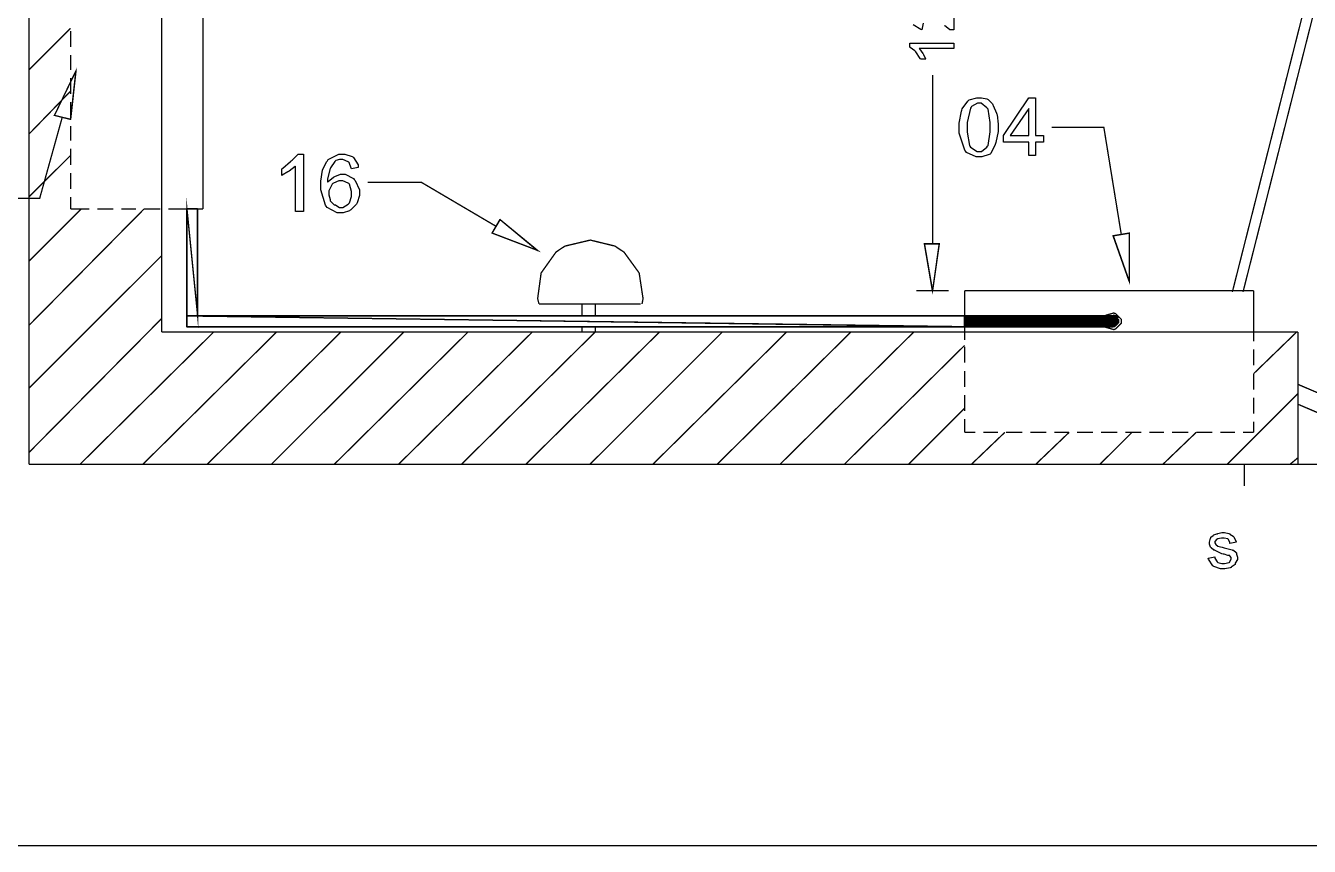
# Model space of a CAD drawing. Extents: x 0 to 210, y 0 to 297.
# Drawn here: x 71.48 to 112.16, y 184.91 to 210.92 of the extents above; entities that cross this region are included whole.
import ezdxf

# ---------------------------------------------------------------- set-up
doc = ezdxf.new("R2010")
doc.units = 0
doc.header["$MEASUREMENT"] = 0
for name, color, linetype in [('C00-00-00-BLACK', 7, 'Continuous'), ('C00-7E-FF', 150, 'Continuous'), ('CC6-C8-CA', 254, 'Continuous'), ('CFF-7E-00', 30, 'Continuous')]:
    doc.layers.add(name, color=color, linetype=linetype)

msp = doc.modelspace()

# ---------------------------------------------------------------- linework, layer by layer
at = {"layer": 'C00-00-00-BLACK', "const_width": 0.0423}
for points in [[(71.5906, 264.626), (71.5906, 197.017)], [(75.7894, 260.387), (75.7894, 201.213)], [(109.718, 202.484), (114.808, 222.575)], [(110.056, 202.484), (115.146, 222.575)], [(77.1052, 205.113), (77.1052, 213.633)], [(71.5906, 209.521), (72.9065, 210.836)], [(72.9065, 210.749), (72.9065, 210.24)], [(72.9065, 209.987), (72.9065, 209.521)], [(72.9065, 209.267), (72.9065, 208.756)], [(71.5906, 207.486), (72.9065, 208.843)], [(72.9065, 208.503), (72.9065, 207.994)], [(72.9065, 207.741), (72.9065, 207.275)], [(72.9065, 207.02), (72.9065, 206.51)], [(71.5906, 205.494), (72.9065, 206.809)], [(72.9065, 206.256), (72.9065, 205.748)], [(72.9065, 205.494), (72.9065, 205.113)], [(71.5906, 203.459), (73.2441, 205.113)], [(71.5906, 201.425), (75.2369, 205.113)], [(72.9065, 205.113), (73.4991, 205.113)], [(73.7528, 205.113), (74.264, 205.113)], [(74.5172, 205.113), (74.9833, 205.113)], [(75.2369, 205.113), (75.7481, 205.113)], [(76.0017, 205.113), (76.5941, 205.113)], [(76.5941, 205.113), (77.1052, 205.113)], [(76.5941, 201.382), (76.5941, 205.113)], [(76.9331, 201.722), (76.9331, 205.113)], [(91.0138, 202.102), (91.0456, 202.273), (90.9228, 203.084), (90.442, 203.746), (90.2945, 203.841), (90.1555, 203.936), (89.3755, 204.126), (88.5747, 203.936), (88.4259, 203.841), (88.2883, 203.746), (87.817, 203.084), (87.7066, 202.273), (87.7492, 202.102)], [(71.5906, 199.432), (75.7894, 203.629)], [(101.235, 201.722), (101.235, 202.525)], [(101.235, 202.525), (110.398, 202.525)], [(110.398, 202.525), (110.398, 201.213)], [(76.9331, 201.722), (105.902, 201.722)], [(90.9712, 202.102), (87.7492, 202.102)], [(89.1067, 202.102), (89.1067, 201.722)], [(89.5297, 202.102), (89.5297, 201.722)], [(105.687, 201.382), (105.708, 201.362), (105.964, 201.289), (105.986, 201.298), (106.018, 201.309), (106.198, 201.491), (106.198, 201.552), (106.198, 201.615), (106.018, 201.796), (105.986, 201.805), (105.964, 201.816), (105.708, 201.743), (105.687, 201.722)], [(105.945, 201.382), (105.986, 201.382), (106.114, 201.511), (106.114, 201.552), (106.114, 201.605), (105.966, 201.753), (105.945, 201.763)], [(71.5906, 197.397), (75.7894, 201.636)], [(76.5941, 201.382), (105.902, 201.382)], [(89.1067, 201.382), (89.1067, 201.213)], [(89.5297, 201.382), (89.5297, 201.213)], [(101.235, 200.959), (101.235, 201.382)], [(73.2028, 197.017), (77.4428, 201.213)], [(75.1939, 197.017), (79.4357, 201.213)], [(75.7894, 201.213), (111.797, 201.213)], [(77.2322, 197.017), (81.4737, 201.213)], [(79.266, 197.017), (83.4651, 201.213)], [(81.2588, 197.017), (85.5003, 201.213)], [(83.2954, 197.017), (87.5372, 201.213)], [(85.2883, 197.017), (89.5297, 201.213)], [(87.3263, 197.017), (91.5666, 201.213)], [(89.3604, 197.017), (93.5591, 201.213)], [(91.3529, 197.017), (95.5947, 201.213)], [(93.3898, 197.017), (97.6313, 201.213)], [(95.3823, 197.017), (99.6237, 201.213)], [(110.398, 199.898), (111.755, 201.213)], [(110.398, 201.213), (110.398, 200.916)], [(111.797, 201.213), (111.797, 197.017)], [(97.4189, 197.017), (101.235, 200.79)], [(101.235, 200.237), (101.235, 200.747)], [(110.398, 200.66), (110.398, 200.152)], [(101.235, 199.475), (101.235, 199.982)], [(110.398, 199.898), (110.398, 199.39)], [(111.882, 199.517), (111.797, 199.559)], [(123.034, 194.77), (111.882, 199.517)], [(101.235, 198.713), (101.235, 199.22)], [(109.548, 197.017), (111.797, 199.263)], [(110.398, 199.136), (110.398, 198.625)], [(111.797, 198.924), (122.78, 194.218)], [(99.4544, 197.017), (101.235, 198.797)], [(101.235, 198.033), (101.235, 198.456)], [(110.398, 198.372), (110.398, 198.033)], [(101.577, 198.033), (101.235, 198.033)], [(101.447, 197.017), (102.508, 198.033)], [(102.296, 198.033), (101.83, 198.033)], [(103.061, 198.033), (102.549, 198.033)], [(103.823, 198.033), (103.314, 198.033)], [(103.484, 197.017), (104.545, 198.033)], [(104.545, 198.033), (104.076, 198.033)], [(105.307, 198.033), (104.798, 198.033)], [(105.519, 197.017), (106.537, 198.033)], [(106.072, 198.033), (105.561, 198.033)], [(106.834, 198.033), (106.325, 198.033)], [(107.556, 198.033), (107.087, 198.033)], [(107.513, 197.017), (108.572, 198.033)], [(108.318, 198.033), (107.81, 198.033)], [(109.083, 198.033), (108.572, 198.033)], [(109.802, 198.033), (109.336, 198.033)], [(110.398, 198.033), (110.056, 198.033)], [(71.5906, 197.017), (116.25, 197.017)], [(110.098, 196.337), (110.098, 197.017)], [(111.54, 197.017), (111.797, 197.229)], [(169.646, 184.936), (59.5023, 184.936)]]:
    msp.add_lwpolyline(points, dxfattribs=at)
at = {"layer": 'C00-7E-FF', "const_width": 0.0423}
for points in [[(72.3953, 208.078), (73.0747, 209.478), (72.9065, 207.952), (72.3953, 208.078)], [(86.5188, 204.774), (87.7066, 203.798), (86.2651, 204.348), (86.5188, 204.774)], [(106.452, 204.348), (106.452, 202.824), (105.945, 204.264), (106.452, 204.348)], [(99.9628, 204.01), (100.43, 204.01), (100.219, 202.525), (99.9628, 204.01)]]:
    msp.add_lwpolyline(points, close=True, dxfattribs=at)
at = {"layer": 'C00-7E-FF'}
for points in [[(72.3953, 208.078), (73.0747, 209.478), (72.9065, 207.952), (72.3953, 208.078)], [(86.5188, 204.774), (87.7066, 203.798), (86.2651, 204.348), (86.5188, 204.774)], [(106.452, 204.348), (106.452, 202.824), (105.945, 204.264), (106.452, 204.348)], [(99.9628, 204.01), (100.43, 204.01), (100.219, 202.525), (99.9628, 204.01)]]:
    msp.add_lwpolyline(points, close=True, dxfattribs=at)
at = {"layer": 'C00-7E-FF', "const_width": 0.0423}
for points in [[(100.219, 204.01), (100.219, 209.352)], [(72.6489, 208.037), (71.9296, 205.452), (70.2758, 205.452)], [(106.198, 204.307), (105.646, 207.698), (103.992, 207.698)], [(86.3921, 204.56), (84.0161, 205.96), (82.32, 205.96)], [(100.726, 202.525), (99.7081, 202.525)]]:
    msp.add_lwpolyline(points, dxfattribs=at)
at = {"layer": 'CC6-C8-CA', "const_width": 0.0423}
for points in [[(76.5941, 205.113), (76.9331, 201.722), (76.5941, 201.722), (76.5941, 205.113)], [(76.9331, 205.113), (76.5941, 205.113), (76.9331, 201.722), (76.9331, 205.113)], [(76.5941, 201.722), (101.235, 201.382), (76.5941, 201.382), (76.5941, 201.722)], [(76.5941, 201.722), (101.235, 201.722), (101.278, 201.722), (76.5941, 201.722)], [(101.235, 201.722), (101.278, 201.722), (76.5941, 201.722), (101.235, 201.722)], [(101.235, 201.722), (76.5941, 201.722), (101.235, 201.382), (101.235, 201.722)], [(101.235, 201.722), (106.029, 201.679), (101.235, 201.679), (101.235, 201.722)], [(105.945, 201.722), (105.986, 201.722), (101.235, 201.722), (105.945, 201.722)], [(105.945, 201.722), (101.235, 201.722), (105.902, 201.722), (105.945, 201.722)], [(105.986, 201.722), (106.029, 201.722), (101.235, 201.722), (105.986, 201.722)], [(105.986, 201.722), (101.235, 201.722), (105.945, 201.722), (105.986, 201.722)], [(106.029, 201.722), (106.072, 201.722), (101.235, 201.722), (106.029, 201.722)], [(106.029, 201.722), (101.235, 201.722), (105.986, 201.722), (106.029, 201.722)], [(106.029, 201.722), (101.235, 201.722), (106.029, 201.679), (106.029, 201.722)], [(76.5941, 201.382), (101.235, 201.382), (101.278, 201.382), (76.5941, 201.382)], [(101.235, 201.382), (101.278, 201.382), (76.5941, 201.382), (101.235, 201.382)], [(101.235, 201.679), (106.072, 201.636), (101.235, 201.636), (101.235, 201.679)], [(106.072, 201.679), (106.114, 201.679), (101.235, 201.679), (106.072, 201.679)], [(106.072, 201.679), (101.235, 201.679), (106.029, 201.679), (106.072, 201.679)], [(106.072, 201.679), (101.235, 201.679), (106.072, 201.636), (106.072, 201.679)], [(101.235, 201.636), (106.072, 201.595), (101.235, 201.595), (101.235, 201.636)], [(106.072, 201.636), (101.235, 201.636), (106.072, 201.595), (106.072, 201.636)], [(101.235, 201.595), (106.072, 201.552), (101.235, 201.552), (101.235, 201.595)], [(106.072, 201.595), (101.235, 201.595), (106.072, 201.552), (106.072, 201.595)], [(101.235, 201.552), (106.072, 201.509), (101.235, 201.509), (101.235, 201.552)], [(106.072, 201.552), (101.235, 201.552), (106.072, 201.552)], [(101.235, 201.552), (106.072, 201.552), (106.114, 201.552), (101.235, 201.552)], [(106.072, 201.552), (101.235, 201.552), (106.072, 201.509), (106.072, 201.552)], [(101.235, 201.509), (106.072, 201.466), (101.235, 201.466), (101.235, 201.509)], [(106.072, 201.509), (101.235, 201.509), (106.072, 201.466), (106.072, 201.509)], [(101.235, 201.466), (106.029, 201.425), (101.235, 201.425), (101.235, 201.466)], [(106.029, 201.466), (106.072, 201.466), (101.235, 201.466), (106.029, 201.466)], [(106.029, 201.466), (101.235, 201.466), (106.072, 201.466), (106.029, 201.466)], [(106.029, 201.466), (101.235, 201.466), (106.029, 201.425), (106.029, 201.466)], [(101.235, 201.425), (105.945, 201.382), (101.235, 201.382), (101.235, 201.425)], [(105.986, 201.425), (106.029, 201.425), (101.235, 201.425), (105.986, 201.425)], [(105.986, 201.425), (101.235, 201.425), (106.029, 201.425), (105.986, 201.425)], [(105.986, 201.425), (101.235, 201.425), (105.945, 201.382), (105.986, 201.425)], [(105.902, 201.382), (105.945, 201.382), (101.235, 201.382), (105.902, 201.382)], [(105.902, 201.382), (101.235, 201.382), (105.945, 201.382), (105.902, 201.382)]]:
    msp.add_lwpolyline(points, close=True, dxfattribs=at)
at = {"layer": 'CC6-C8-CA'}
for points in [[(76.9331, 205.113), (76.5941, 205.113), (76.9331, 201.722), (76.9331, 205.113)], [(76.5941, 205.113), (76.9331, 201.722), (76.5941, 201.722), (76.5941, 205.113)], [(76.5941, 201.722), (101.235, 201.722), (101.278, 201.722), (76.5941, 201.722)], [(101.235, 201.722), (101.278, 201.722), (76.5941, 201.722), (101.235, 201.722)], [(101.235, 201.722), (76.5941, 201.722), (101.235, 201.382), (101.235, 201.722)], [(76.5941, 201.722), (101.235, 201.382), (76.5941, 201.382), (76.5941, 201.722)], [(76.5941, 201.382), (101.235, 201.382), (101.278, 201.382), (76.5941, 201.382)], [(101.235, 201.382), (101.278, 201.382), (76.5941, 201.382), (101.235, 201.382)], [(105.945, 201.722), (105.986, 201.722), (101.235, 201.722), (105.945, 201.722)], [(105.945, 201.722), (101.235, 201.722), (105.902, 201.722), (105.945, 201.722)], [(105.986, 201.722), (106.029, 201.722), (101.235, 201.722), (105.986, 201.722)], [(105.986, 201.722), (101.235, 201.722), (105.945, 201.722), (105.986, 201.722)], [(106.029, 201.722), (106.072, 201.722), (101.235, 201.722), (106.029, 201.722)], [(106.029, 201.722), (101.235, 201.722), (105.986, 201.722), (106.029, 201.722)], [(106.029, 201.722), (101.235, 201.722), (106.029, 201.679), (106.029, 201.722)], [(101.235, 201.722), (106.029, 201.679), (101.235, 201.679), (101.235, 201.722)], [(106.072, 201.679), (106.114, 201.679), (101.235, 201.679), (106.072, 201.679)], [(106.072, 201.679), (101.235, 201.679), (106.029, 201.679), (106.072, 201.679)], [(106.072, 201.679), (101.235, 201.679), (106.072, 201.636), (106.072, 201.679)], [(101.235, 201.679), (106.072, 201.636), (101.235, 201.636), (101.235, 201.679)], [(106.072, 201.636), (101.235, 201.636), (106.072, 201.595), (106.072, 201.636)], [(101.235, 201.636), (106.072, 201.595), (101.235, 201.595), (101.235, 201.636)], [(106.072, 201.595), (101.235, 201.595), (106.072, 201.552), (106.072, 201.595)], [(101.235, 201.595), (106.072, 201.552), (101.235, 201.552), (101.235, 201.595)], [(106.072, 201.552), (101.235, 201.552), (106.072, 201.552)], [(101.235, 201.552), (106.072, 201.552), (106.114, 201.552), (101.235, 201.552)], [(106.072, 201.552), (101.235, 201.552), (106.072, 201.509), (106.072, 201.552)], [(101.235, 201.552), (106.072, 201.509), (101.235, 201.509), (101.235, 201.552)], [(106.072, 201.509), (101.235, 201.509), (106.072, 201.466), (106.072, 201.509)], [(101.235, 201.509), (106.072, 201.466), (101.235, 201.466), (101.235, 201.509)], [(106.029, 201.466), (106.072, 201.466), (101.235, 201.466), (106.029, 201.466)], [(106.029, 201.466), (101.235, 201.466), (106.072, 201.466), (106.029, 201.466)], [(106.029, 201.466), (101.235, 201.466), (106.029, 201.425), (106.029, 201.466)], [(101.235, 201.466), (106.029, 201.425), (101.235, 201.425), (101.235, 201.466)], [(105.986, 201.425), (106.029, 201.425), (101.235, 201.425), (105.986, 201.425)], [(105.986, 201.425), (101.235, 201.425), (106.029, 201.425), (105.986, 201.425)], [(105.986, 201.425), (101.235, 201.425), (105.945, 201.382), (105.986, 201.425)], [(101.235, 201.425), (105.945, 201.382), (101.235, 201.382), (101.235, 201.425)], [(105.902, 201.382), (105.945, 201.382), (101.235, 201.382), (105.902, 201.382)], [(105.902, 201.382), (101.235, 201.382), (105.945, 201.382), (105.902, 201.382)]]:
    msp.add_lwpolyline(points, close=True, dxfattribs=at)
at = {"layer": 'CFF-7E-00'}
for points in [[(100.896, 211.683), (100.896, 210.79), (100.864, 210.79), (100.792, 210.79), (100.769, 210.79), (100.758, 210.803), (100.609, 210.911), (100.6, 210.921)], [(99.9201, 211.005), (99.8774, 210.79), (99.8456, 210.803), (99.6019, 210.942)]]:
    msp.add_lwpolyline(points, dxfattribs=at)
for points in [[(100.896, 210.367), (100.896, 210.198), (99.7934, 210.198), (99.803, 210.188), (99.9091, 210.041), (99.9201, 210.029), (99.9299, 210.009), (99.9931, 209.871), (100.004, 209.86), (99.8347, 209.86), (99.8238, 209.882), (99.6858, 210.093), (99.6654, 210.114), (99.6541, 210.125), (99.5066, 210.231), (99.4971, 210.24), (99.4971, 210.367), (100.896, 210.367)], [(101.065, 207.698), (101.065, 207.836), (101.14, 208.206), (101.151, 208.248), (101.16, 208.281), (101.34, 208.523), (101.362, 208.544), (101.382, 208.566), (101.622, 208.63), (101.703, 208.63), (101.767, 208.63), (101.935, 208.598), (101.957, 208.587), (101.977, 208.577), (102.115, 208.439), (102.126, 208.417), (102.136, 208.396), (102.242, 208.153), (102.253, 208.121), (102.263, 208.1), (102.296, 207.798), (102.296, 207.698), (102.296, 207.571), (102.222, 207.222), (102.212, 207.19), (102.201, 207.158), (102.063, 206.874), (102.042, 206.852), (102.009, 206.842), (101.779, 206.766), (101.703, 206.766), (101.596, 206.766), (101.298, 206.904), (101.278, 206.936), (101.246, 206.979), (101.065, 207.519), (101.065, 207.698)], [(101.319, 207.698), (101.319, 207.55), (101.393, 207.127), (101.404, 207.105), (101.425, 207.073), (101.633, 206.936), (101.703, 206.936), (101.767, 206.936), (101.935, 207.073), (101.957, 207.105), (101.977, 207.127), (102.042, 207.556), (102.042, 207.698), (102.042, 207.847), (101.977, 208.27), (101.957, 208.291), (101.935, 208.322), (101.761, 208.46), (101.703, 208.46), (101.638, 208.46), (101.457, 208.355), (101.447, 208.333), (101.425, 208.302), (101.319, 207.85), (101.319, 207.698)], [(103.271, 206.809), (103.271, 207.232), (102.465, 207.232), (102.465, 207.444), (103.271, 208.63), (103.484, 208.63), (103.484, 207.444), (103.737, 207.444), (103.737, 207.232), (103.484, 207.232), (103.484, 206.809), (103.271, 206.809)], [(103.271, 207.444), (103.271, 208.291), (102.676, 207.444), (103.271, 207.444)], [(80.2845, 205.029), (80.0308, 205.029), (80.0308, 206.467), (80.0199, 206.458), (79.8382, 206.309), (79.8174, 206.298), (79.7952, 206.288), (79.6149, 206.182), (79.605, 206.171), (79.605, 206.383), (79.6368, 206.405), (79.8795, 206.616), (79.9013, 206.637), (79.9331, 206.659), (80.1053, 206.842), (80.1165, 206.852), (80.2845, 206.852), (80.2845, 205.029)], [(82.0237, 206.425), (81.8113, 206.383), (81.8003, 206.405), (81.7369, 206.585), (81.7273, 206.594), (81.7051, 206.605), (81.5315, 206.679), (81.4737, 206.679), (81.4296, 206.679), (81.311, 206.648), (81.3015, 206.637), (81.2793, 206.616), (81.1417, 206.415), (81.1318, 206.383), (81.1209, 206.363), (81.0465, 206.061), (81.0465, 205.96), (81.0673, 205.982), (81.2366, 206.119), (81.2588, 206.128), (81.2793, 206.139), (81.4557, 206.214), (81.5149, 206.214), (81.6102, 206.214), (81.8748, 206.076), (81.8967, 206.044), (81.9284, 206.013), (82.0663, 205.719), (82.0663, 205.621), (82.0663, 205.537), (81.9905, 205.304), (81.981, 205.282), (81.9697, 205.262), (81.7908, 205.081), (81.77, 205.07), (81.7481, 205.049), (81.5414, 204.986), (81.4737, 204.986), (81.3566, 204.986), (81.0369, 205.157), (81.0052, 205.198), (80.9833, 205.23), (80.8359, 205.714), (80.8359, 205.875), (80.8359, 205.99), (80.8937, 206.337), (81.0147, 206.605), (81.0465, 206.637), (81.0673, 206.681), (81.4021, 206.852), (81.5149, 206.852), (81.5993, 206.852), (81.8321, 206.778), (81.854, 206.766), (81.8748, 206.746), (82.0237, 206.506), (82.0237, 206.425)], [(81.0891, 205.621), (81.0891, 205.558), (81.1318, 205.414), (81.1318, 205.366), (81.1417, 205.357), (81.2617, 205.239), (81.3015, 205.239), (81.311, 205.23), (81.4324, 205.155), (81.4737, 205.155), (81.5372, 205.155), (81.7051, 205.262), (81.7273, 205.282), (81.7481, 205.304), (81.8113, 205.511), (81.8113, 205.578), (81.8113, 205.664), (81.7481, 205.897), (81.7273, 205.917), (81.7051, 205.928), (81.5315, 206.001), (81.4737, 206.001), (81.4091, 206.001), (81.2366, 205.928), (81.2161, 205.917), (81.1939, 205.897), (81.0891, 205.69), (81.0891, 205.621)], [(108.956, 194.049), (109.167, 194.09), (109.167, 194.049), (109.241, 193.933), (109.252, 193.922), (109.262, 193.912), (109.382, 193.879), (109.422, 193.879), (109.474, 193.879), (109.621, 193.912), (109.633, 193.922), (109.642, 193.933), (109.675, 194.02), (109.675, 194.049), (109.675, 194.07), (109.642, 194.123), (109.633, 194.133), (109.579, 194.133), (109.46, 194.175), (109.422, 194.175), (109.389, 194.186), (109.177, 194.292), (109.167, 194.302), (109.135, 194.302), (109.05, 194.376), (109.04, 194.386), (109.029, 194.397), (108.997, 194.485), (108.997, 194.514), (108.997, 194.557), (109.029, 194.675), (109.04, 194.685), (109.04, 194.707), (109.113, 194.761), (109.124, 194.77), (109.134, 194.782), (109.222, 194.813), (109.252, 194.813), (109.262, 194.824), (109.382, 194.855), (109.422, 194.855), (109.474, 194.855), (109.611, 194.824), (109.633, 194.813), (109.642, 194.804), (109.748, 194.739), (109.759, 194.728), (109.769, 194.718), (109.834, 194.568), (109.845, 194.556), (109.633, 194.514), (109.633, 194.547), (109.6, 194.634), (109.59, 194.644), (109.579, 194.655), (109.46, 194.685), (109.422, 194.685), (109.379, 194.685), (109.252, 194.655), (109.252, 194.644), (109.23, 194.644), (109.167, 194.578), (109.167, 194.556), (109.167, 194.535), (109.198, 194.483), (109.209, 194.472), (109.209, 194.472), (109.252, 194.44), (109.252, 194.429), (109.252, 194.429), (109.4, 194.397), (109.422, 194.386), (109.454, 194.376), (109.707, 194.313), (109.718, 194.302), (109.75, 194.302), (109.834, 194.229), (109.845, 194.218), (109.845, 194.177), (109.886, 194.081), (109.886, 194.049), (109.886, 194.007), (109.812, 193.89), (109.802, 193.879), (109.802, 193.847), (109.685, 193.763), (109.675, 193.752), (109.653, 193.742), (109.48, 193.71), (109.422, 193.71), (109.347, 193.71), (109.134, 193.784), (109.124, 193.794), (109.102, 193.804), (108.966, 194.017), (108.956, 194.049)]]:
    msp.add_lwpolyline(points, close=True, dxfattribs=at)

doc.saveas('drawing.dxf')
